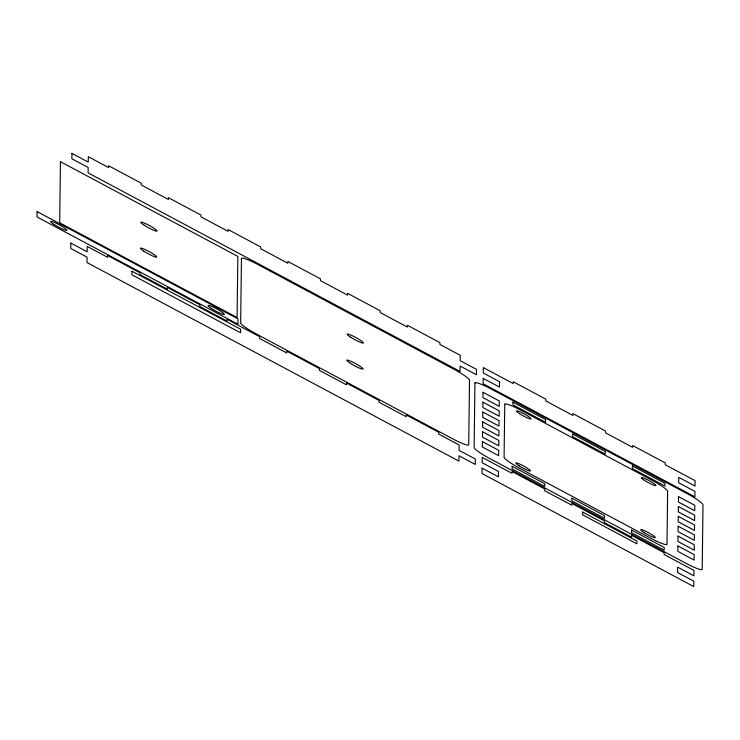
<?xml version="1.0" encoding="UTF-8"?>
<svg xmlns="http://www.w3.org/2000/svg" width="740" height="740" viewBox="0 0 740 740"><rect width="100%" height="100%" fill="white"/><g stroke="black" fill="none" stroke-linecap="round" stroke-linejoin="round"><path stroke-width="1.11" d="M37.065 211.585L37 216.968L237.91 324.222L237.975 318.848L37.065 211.585M60.449 161.699L59.69 222.833L237.087 317.543L237.845 256.41L60.449 161.699M70.837 243.09L70.772 248.474L87.061 257.168L86.996 262.552L458.948 461.131L459.013 455.748L475.302 464.443L475.367 459.059L459.078 450.364L459.142 444.981L438.783 434.112L438.811 432.317L406.223 414.927L406.204 416.722L379.056 402.227L379.074 400.433L346.496 383.033L346.477 384.828L319.329 370.333L319.347 368.539L286.769 351.149L286.75 352.943L259.592 338.448L259.62 336.654L227.041 319.264L227.013 321.058L199.865 306.564L199.893 304.769L167.305 287.37L167.286 289.164L140.138 274.67L140.156 272.875L107.578 255.485L107.559 257.279L87.191 246.411L87.126 251.785L70.837 243.09M71.947 153.402L71.882 158.786L88.171 167.481L88.106 172.864L460.058 371.443L460.123 366.06L476.412 374.755L476.477 369.371L460.188 360.676L460.252 355.293L439.893 344.424L439.911 342.629L407.333 325.239L407.315 327.034L380.166 312.539L380.184 310.745L347.606 293.345L347.578 295.14L320.429 280.645L320.457 278.851L287.879 261.461L287.851 263.255L260.702 248.76L260.721 246.966L228.142 229.576L228.124 231.361L200.975 216.866L200.993 215.081L168.415 197.682L168.396 199.476L141.248 184.982L141.266 183.187L108.688 165.797L108.66 167.592L88.3 156.713L88.236 162.097L71.947 153.402M131.979 271.219L131.933 274.808L240.537 332.787L240.583 329.198L131.979 271.219M241.453 258.473L240.657 322.918A18.509 2.387 28.6 0 0 256.91 334.304L452.39 438.672A18.509 2.387 28.6 0 0 468.716 444.675L469.512 380.231A18.509 2.387 28.6 0 0 453.25 368.844L257.779 264.476A18.509 2.387 28.6 0 0 241.453 258.473M474.941 383.061L474.146 447.515A18.509 2.387 28.6 0 0 490.407 458.902L685.878 563.26A18.509 2.387 28.6 0 0 702.205 569.264L703 504.819A18.509 2.387 28.6 0 0 686.748 493.432L491.268 389.074A18.509 2.387 28.6 0 0 474.941 383.061M482.091 468.161L482.027 473.535L693.796 586.598L693.861 581.215L677.572 572.52L677.637 567.136L693.926 575.831L693.99 570.457L664.122 554.51L664.15 552.715L631.572 535.325L631.544 537.12L604.395 522.625L604.423 520.831L571.835 503.431L571.817 505.226L544.668 490.731L544.686 488.937L512.108 471.546L512.089 473.341L482.221 457.394L482.156 462.778L498.446 471.473L498.381 476.856L482.091 468.161M482.415 441.614L482.351 446.988L498.64 455.692L498.704 450.309L482.415 441.614M482.536 431.744L482.471 437.127L498.76 445.822L498.834 440.439L482.536 431.744M482.665 421.874L482.591 427.257L498.88 435.953L498.954 430.578L482.665 421.874M482.785 412.014L482.721 417.397L499.01 426.092L499.075 420.709L482.785 412.014M482.905 402.144L482.841 407.527L499.13 416.222L499.195 410.848L482.905 402.144M483.026 392.283L482.961 397.657L499.25 406.362L499.315 400.978L483.026 392.283M483.202 378.381L483.127 383.764L694.897 496.818L694.971 491.434L678.673 482.739L678.746 477.355L695.036 486.06L695.101 480.676L665.232 464.729L665.26 462.935L632.682 445.545L632.654 447.339L605.505 432.845L605.524 431.05L572.945 413.651L572.927 415.445L545.778 400.95L545.796 399.156L513.218 381.766L513.199 383.561L483.331 367.614L483.266 372.997L499.555 381.692L499.491 387.075L483.202 378.381M504.745 404.327L504.088 457.246A18.509 2.387 28.6 0 0 520.34 468.633L650.663 538.202A18.509 2.387 28.6 0 0 666.99 544.215L667.637 491.295A18.509 2.387 28.6 0 0 651.385 479.909L521.062 410.33A18.509 2.387 28.6 0 0 504.745 404.327M512.173 466.302L512.145 468.993L544.723 486.384L544.751 483.692L512.173 466.302M512.968 402.171L512.931 404.863L545.51 422.253L545.547 419.562L512.968 402.171M571.9 498.187L571.872 500.878L604.451 518.268L604.488 515.577L571.9 498.187M572.695 434.056L572.658 436.748L605.246 454.147L605.274 451.456L572.695 434.056M582.667 512.062L582.63 514.827L636.927 543.817L636.964 541.051L582.667 512.062M631.636 530.071L631.599 532.763L664.178 550.162L664.215 547.471L631.636 530.071M632.423 465.95L632.395 468.642L664.973 486.032L665.001 483.34L632.423 465.95M677.896 545.972L677.831 551.356L694.12 560.051L694.185 554.667L677.896 545.972M678.016 536.102L677.951 541.486L694.24 550.181L694.305 544.807L678.016 536.102M678.136 526.242L678.071 531.625L694.361 540.32L694.425 534.937L678.136 526.242M678.265 516.372L678.192 521.755L694.481 530.451L694.555 525.067L678.265 516.372M678.386 506.512L678.321 511.886L694.61 520.59L694.675 515.207L678.386 506.512M678.506 496.642L678.441 502.025L694.731 510.72L694.795 505.337L678.506 496.642M350.668 337.246A9.25 1.193 28.6 0 0 363.368 342.999A9.25 1.193 28.6 0 0 351.704 335.461A9.25 1.193 28.6 0 0 350.668 337.246M350.344 363.257A9.25 1.193 28.6 0 0 363.044 369.01A9.25 1.193 28.6 0 0 351.38 361.471A9.25 1.193 28.6 0 0 350.344 363.257M211.64 308.617A9.25 1.193 28.6 0 0 224.34 314.371A9.25 1.193 28.6 0 0 212.676 306.832A9.25 1.193 28.6 0 0 211.64 308.617M54.177 224.544A9.25 1.193 28.6 0 0 66.877 230.306A9.25 1.193 28.6 0 0 55.213 222.758A9.25 1.193 28.6 0 0 54.177 224.544M144.346 225.293A9.25 1.193 28.6 0 0 157.056 231.047A9.25 1.193 28.6 0 0 145.382 223.508A9.25 1.193 28.6 0 0 144.346 225.293M144.032 251.304A9.25 1.193 28.6 0 0 156.732 257.058A9.25 1.193 28.6 0 0 145.068 249.519A9.25 1.193 28.6 0 0 144.032 251.304M644.512 480.408A8.325 1.073 28.6 0 0 655.936 485.588A8.325 1.073 28.6 0 0 645.437 478.799A8.325 1.073 28.6 0 0 644.512 480.408M519.619 413.725A8.325 1.073 28.6 0 0 531.052 418.914A8.325 1.073 28.6 0 0 520.553 412.125A8.325 1.073 28.6 0 0 519.619 413.725M643.865 532.421A8.325 1.073 28.6 0 0 655.298 537.601A8.325 1.073 28.6 0 0 644.799 530.821A8.325 1.073 28.6 0 0 643.865 532.421M518.981 465.747A8.325 1.073 28.6 0 0 530.413 470.927A8.325 1.073 28.6 0 0 519.905 464.137A8.325 1.073 28.6 0 0 518.981 465.747"/></g></svg>
